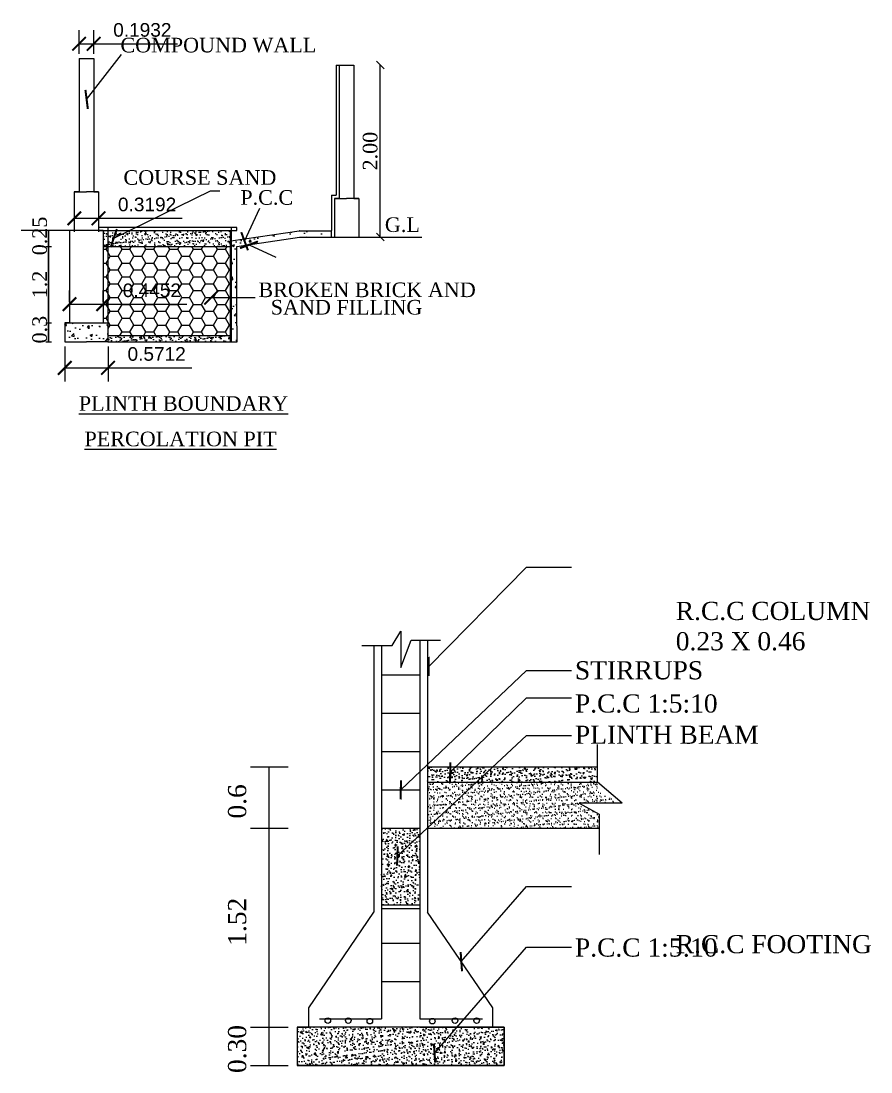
# Model space of a CAD drawing. Header units: metres. Extents: x -1561199 to -1560810, y 43748 to 43956.
# Drawn here: x -1561041.91 to -1561030.69, y 43880.01 to 43893.89 of the extents above; entities that cross this region are included whole.
import ezdxf

# ---------------------------------------------------------------- set-up
doc = ezdxf.new("R2010")
doc.units = ezdxf.units.M
doc.header["$LTSCALE"] = 750
doc.header["$MEASUREMENT"] = 0
doc.header["$PDMODE"] = 35
doc.header["$PDSIZE"] = 50
doc.layers.get('0').update_dxf_attribs({"lineweight": 5, "plot": 0})
doc.layers.get('Defpoints').update_dxf_attribs({"lineweight": 0})
doc.styles.get("Standard").update_dxf_attribs({"font": 'arial.ttf'})
doc.styles.add('TIMES', font='BOOKOS.TTF')
doc.dimstyles.get("Standard").update_dxf_attribs({"dimtxt": 0.18, "dimasz": 0.18, "dimexe": 0.18, "dimexo": 0.0625, "dimgap": 0.09, "dimtad": 1, "dimtih": 1, "dimtoh": 1, "dimdec": 4, "dimzin": 0, "dimdsep": 46, "dimtxsty": 'Standard', "dimblk": 'ARCHTICK', "dimcen": 0.09, "dimadec": 0, "dimazin": 0, "dimtfac": 1, "dimtdec": 4, "dimtofl": 0, "dimtmove": 0, "dimatfit": 3, "dimldrblk": 'ARCHTICK', "dimfxl": 0, "dimtolj": 1, "dimtzin": 0, "dimarcsym": 0})
pattern_1 = [(50, (-1571789.4962, 42872.28445), (0.1325496817, -0.0115965945), [0.01386, -0.15246]), (355, (-1571789.4962, 42872.28445), (-0.0256412465, 0.1390051063), [0.011088, -0.121968]), (100.4514, (-1571789.48516, 42872.28349), (0.1069085337, 0.1274084274), [0.0117791871, -0.1295710623]), (46.1842, (-1571789.4962, 42872.32141), (0.1972261458, -0.0305879138), [0.02079, -0.22869]), (96.6356, (-1571789.47977, 42872.31886), (0.172725668, 0.1800169825), [0.0176687812, -0.1943565624]), (351.1842, (-1571789.4962, 42872.32141), (0.1727255275, 0.1800171175), [0.016632, -0.182952]), (21, (-1571789.47772, 42872.31217), (0.1103084232, -0.074403971), [0.01386, -0.15246]), (326, (-1571789.47772, 42872.31217), (0.0449646733, 0.1340077283), [0.011088, -0.121968]), (71.4514, (-1571789.46853, 42872.30597), (0.1552731418, 0.0596036358), [0.0117791871, -0.1295710623]), (37.5, (-1571789.496203, 42872.28445), (0.00224714126, 0.06151878419), [0, -0.1204896, 0, -0.123816, 0, -0.12243]), (7.5, (-1571789.4962, 42872.28445), (0.0486152505, 0.07288728436), [0, -0.0705936, 0, -0.1177176, 0, -0.046662]), (327.5, (-1571789.537413, 42872.28445), (0.0986503862, -0.0041681403), [0, -0.0462, 0, -0.144144, 0, -0.191268]), (317.5, (-1571789.55589, 42872.28445), (0.1077728041, 0.01849940074), [0, -0.06006, 0, -0.0957264, 0, -0.135828])]
pattern_2 = [(37.5, (-1561085.46359, 43880.057776), (-0.00264572, 0.0809266), [0, -0.06384, 0, -0.0714, 0, -0.06825]), (7.5, (-1561085.46359, 43880.05778), (0.07433062, 0.11853013), [0, -0.03444, 0, -0.05754, 0, -0.02205]), (327.5, (-1561085.51525, 43880.057776), (0.13079396, 0.00023768), [0, -0.021, 0, -0.0756, 0, -0.0987]), (317.5, (-1561085.51525, 43880.05778), (0.12625732, 0.03686237), [0, -0.0105, 0, -0.04956, 0, -0.0567])]

# ---------------------------------------------------------------- blocks, each defined once
blk = doc.blocks.new('_ArchTick')
at = {"color": 0, "linetype": 'ByBlock', "const_width": 0.15}
blk.add_lwpolyline([(-0.5, -0.5), (0.5, 0.5)], dxfattribs=at)
blk = doc.blocks.new('*D219')
at = {"color": 0, "lineweight": -2}
for p, q in [((-1561041.143, 43893.462), (-1561041.143, 43893.774)), ((-1561040.95, 43893.462), (-1561040.95, 43893.774)), ((-1561041.143, 43893.594), (-1561040.95, 43893.594)), ((-1561040.95, 43893.594), (-1561039.845, 43893.594))]:
    blk.add_line(p, q, dxfattribs=at)
at = {"layer": 'Defpoints', "color": 0}
for p in [(-1561040.95, 43893.594), (-1561041.143, 43893.399), (-1561040.95, 43893.399)]:
    blk.add_point(p, dxfattribs=at)
at = {"color": 0, "lineweight": -2, "xscale": 0.18, "yscale": 0.18, "zscale": 0.18, "rotation": 180}
blk.add_blockref('_ArchTick', (-1561041.143, 43893.594), dxfattribs=at)
at = {"color": 0, "lineweight": -2, "xscale": 0.18, "yscale": 0.18, "zscale": 0.18}
blk.add_blockref('_ArchTick', (-1561040.95, 43893.594), dxfattribs=at)
at = {"color": 0, "insert": (-1561040.308, 43893.776), "char_height": 0.18, "attachment_point": 5}
blk.add_mtext('\\A1;0.1932', dxfattribs=at)
blk = doc.blocks.new('*D220')
at = {"color": 0, "lineweight": -2}
for p, q in [((-1561041.332, 43889.594), (-1561041.332, 43889.133)), ((-1561040.761, 43889.594), (-1561040.761, 43889.133)), ((-1561041.332, 43889.313), (-1561040.761, 43889.313)), ((-1561040.761, 43889.313), (-1561039.656, 43889.313))]:
    blk.add_line(p, q, dxfattribs=at)
at = {"layer": 'Defpoints', "color": 0}
for p in [(-1561041.332, 43889.657), (-1561040.761, 43889.657), (-1561040.761, 43889.313)]:
    blk.add_point(p, dxfattribs=at)
at = {"color": 0, "lineweight": -2, "xscale": 0.18, "yscale": 0.18, "zscale": 0.18, "rotation": 180}
blk.add_blockref('_ArchTick', (-1561041.332, 43889.313), dxfattribs=at)
at = {"color": 0, "lineweight": -2, "xscale": 0.18, "yscale": 0.18, "zscale": 0.18}
blk.add_blockref('_ArchTick', (-1561040.761, 43889.313), dxfattribs=at)
at = {"color": 0, "insert": (-1561040.119, 43889.495), "char_height": 0.18, "attachment_point": 5}
blk.add_mtext('\\A1;0.5712', dxfattribs=at)
blk = doc.blocks.new('*D221')
at = {"color": 0, "lineweight": -2}
for p, q in [((-1561041.269, 43890.181), (-1561041.269, 43890.334)), ((-1561040.824, 43890.181), (-1561040.824, 43890.334)), ((-1561041.269, 43890.154), (-1561040.824, 43890.154)), ((-1561040.824, 43890.154), (-1561039.719, 43890.154))]:
    blk.add_line(p, q, dxfattribs=at)
at = {"layer": 'Defpoints', "color": 0}
for p in [(-1561041.269, 43890.119), (-1561040.824, 43890.154), (-1561040.824, 43890.119)]:
    blk.add_point(p, dxfattribs=at)
at = {"color": 0, "lineweight": -2, "xscale": 0.18, "yscale": 0.18, "zscale": 0.18, "rotation": 180}
blk.add_blockref('_ArchTick', (-1561041.269, 43890.154), dxfattribs=at)
at = {"color": 0, "lineweight": -2, "xscale": 0.18, "yscale": 0.18, "zscale": 0.18}
blk.add_blockref('_ArchTick', (-1561040.824, 43890.154), dxfattribs=at)
at = {"color": 0, "insert": (-1561040.182, 43890.336), "char_height": 0.18, "attachment_point": 5}
blk.add_mtext('\\A1;0.4452', dxfattribs=at)
blk = doc.blocks.new('*D185')
at = {"color": 0, "lineweight": -2}
for p, q in [((-1561041.206, 43891.32), (-1561041.206, 43891.108)), ((-1561041.206, 43891.288), (-1561040.887, 43891.288)), ((-1561040.887, 43891.32), (-1561040.887, 43891.108)), ((-1561040.887, 43891.288), (-1561039.782, 43891.288))]:
    blk.add_line(p, q, dxfattribs=at)
at = {"layer": 'Defpoints', "color": 0}
for p in [(-1561041.206, 43891.383), (-1561040.887, 43891.383), (-1561040.887, 43891.288)]:
    blk.add_point(p, dxfattribs=at)
at = {"color": 0, "lineweight": -2, "xscale": 0.18, "yscale": 0.18, "zscale": 0.18, "rotation": 180}
blk.add_blockref('_ArchTick', (-1561041.206, 43891.288), dxfattribs=at)
at = {"color": 0, "lineweight": -2, "xscale": 0.18, "yscale": 0.18, "zscale": 0.18}
blk.add_blockref('_ArchTick', (-1561040.887, 43891.288), dxfattribs=at)
at = {"color": 0, "insert": (-1561040.245, 43891.47), "char_height": 0.18, "attachment_point": 5}
blk.add_mtext('\\A1;0.3192', dxfattribs=at)

msp = doc.modelspace()

# ---------------------------------------------------------------- hatches: boundary and pattern name
h = msp.add_hatch()
h.set_pattern_fill('AR-SAND', color=0, scale=0.042, style=0)
h.set_pattern_definition(pattern_2)
h.paths.add_polyline_path([(-1561039.14423, 43890.91656), (-1561039.14423, 43891.12656), (-1561040.82423, 43891.12656), (-1561040.82423, 43890.91656)])
h = msp.add_hatch()
h.set_pattern_fill('AR-CONC', color=0, scale=0.042, style=0)
h.set_pattern_definition([(50, (-1561084.6026, 43880.05778), (0.3012493, -0.0263559), [0.0315, -0.3465]), (355, (-1561084.6026, 43880.05778), (-0.0582756, 0.3159207), [0.0252, -0.2772]), (100.4514, (-1561084.57749, 43880.05558), (0.242974, 0.2895646), [0.0267709, -0.2944797]), (46.1842, (-1561084.6026, 43880.14178), (0.4482412, -0.069518), [0.04725, -0.51975]), (96.6356, (-1561084.56524, 43880.136), (0.3925583, 0.4091295), [0.0401563, -0.4417195]), (351.1842, (-1561084.6026, 43880.14178), (0.392558, 0.40913), [0.0378, -0.4158]), (21, (-1561084.5606, 43880.12078), (0.250701, -0.1690999), [0.0315, -0.3465]), (326, (-1561084.5606, 43880.12078), (0.1021924, 0.304563), [0.0252, -0.2772]), (71.4514, (-1561084.5397, 43880.10668), (0.3528935, 0.1354628), [0.0267709, -0.2944797]), (37.5, (-1561084.60259, 43880.05778), (0.00510714, 0.13981542), [0, -0.27384, 0, -0.2814, 0, -0.27825]), (7.5, (-1561084.60259, 43880.05778), (0.1104892, 0.1656529), [0, -0.16044, 0, -0.26754, 0, -0.10605]), (327.5, (-1561084.69625, 43880.05778), (0.22420542, -0.00947305), [0, -0.105, 0, -0.3276, 0, -0.4347]), (317.5, (-1561084.73825, 43880.05778), (0.2449382, 0.0420441), [0, -0.1365, 0, -0.21756, 0, -0.3087])])
h.paths.add_polyline_path([(-1561039.06023, 43890.91656), (-1561038.23132, 43891.03945), (-1561037.81693, 43891.03945), (-1561037.81693, 43891.12345), (-1561038.23132, 43891.12345), (-1561038.23752, 43891.12345), (-1561039.14064, 43890.98955, 0.3717308), (-1561039.14423, 43890.9854), (-1561039.14423, 43890.91656), (-1561039.14423, 43889.65656), (-1561039.06023, 43889.65656), (-1561039.06023, 43889.86656)])
h = msp.add_hatch()
h.set_pattern_fill('HONEY', color=0, scale=0.84, style=0)
h.set_pattern_definition([(0, (-1561085.46359, 43880.05778), (0.1575, 0.09093267), [0.105, -0.21]), (120, (-1561085.46359, 43880.05778), (-0.1575, 0.09093267), [0.105, -0.21]), (60, (-1561085.46359, 43880.05778), (3e-10, 0.18186533), [-0.21, 0.105])])
edge = h.paths.add_edge_path()
edge.add_arc((-1561039.79334, 43934.34309), 44.60306, 269.722412, 270.833853)
edge.add_line((-1561039.14423, 43889.74476), (-1561039.14423, 43890.91656))
edge.add_line((-1561039.14423, 43890.91656), (-1561040.82423, 43890.91656))
edge.add_line((-1561040.82423, 43890.91656), (-1561040.82423, 43890.11856))
edge.add_line((-1561040.82423, 43890.11856), (-1561040.82423, 43889.90856))
edge.add_line((-1561040.82423, 43889.90856), (-1561040.76123, 43889.90856))
edge.add_line((-1561040.76123, 43889.90856), (-1561040.76123, 43889.74056))
edge.add_line((-1561040.76123, 43889.74056), (-1561040.00943, 43889.74056))
h = msp.add_hatch()
h.set_pattern_fill('AR-CONC', color=0, scale=0.042, style=0)
h.set_pattern_definition([(50, (-1561085.4636, 43880.05778), (0.3012493, -0.0263559), [0.0315, -0.3465]), (355, (-1561085.4636, 43880.05778), (-0.0582756, 0.3159207), [0.0252, -0.2772]), (100.4514, (-1561085.43849, 43880.05558), (0.242974, 0.2895646), [0.0267709, -0.2944797]), (46.1842, (-1561085.4636, 43880.14178), (0.4482412, -0.069518), [0.04725, -0.51975]), (96.6356, (-1561085.42624, 43880.136), (0.3925583, 0.4091295), [0.0401563, -0.4417195]), (351.1842, (-1561085.4636, 43880.14178), (0.392558, 0.40913), [0.0378, -0.4158]), (21, (-1561085.4216, 43880.12078), (0.250701, -0.1691), [0.0315, -0.3465]), (326, (-1561085.4216, 43880.12078), (0.1021924, 0.304563), [0.0252, -0.2772]), (71.4514, (-1561085.4007, 43880.10668), (0.3528935, 0.1354628), [0.0267709, -0.2944797]), (37.5, (-1561085.46359, 43880.05778), (0.00510714, 0.13981542), [0, -0.27384, 0, -0.2814, 0, -0.27825]), (7.5, (-1561085.46359, 43880.05778), (0.1104892, 0.1656529), [0, -0.16044, 0, -0.26754, 0, -0.10605]), (327.5, (-1561085.55725, 43880.05778), (0.22420542, -0.00947305), [0, -0.105, 0, -0.3276, 0, -0.4347]), (317.5, (-1561085.59925, 43880.05778), (0.2449382, 0.0420441), [0, -0.1365, 0, -0.21756, 0, -0.3087])])
h.paths.add_polyline_path([(-1561041.33243, 43889.90856), (-1561041.33243, 43889.65656), (-1561041.04683, 43889.65656), (-1561040.76123, 43889.65656), (-1561040.76123, 43889.90856)])
h = msp.add_hatch()
h.set_pattern_fill('AR-SAND', color=0, scale=0.042, style=0)
h.set_pattern_definition(pattern_2)
edge = h.paths.add_edge_path()
edge.add_arc((-1561039.79269, 43934.21086), 44.47083, 269.72076, 270.835506, ccw=False)
edge.add_line((-1561040.00943, 43889.74056), (-1561040.76123, 43889.74056))
edge.add_line((-1561040.76123, 43889.74056), (-1561040.76123, 43889.65656))
edge.add_line((-1561040.76123, 43889.65656), (-1561039.14423, 43889.65656))
edge.add_line((-1561039.14423, 43889.65656), (-1561039.14423, 43889.74476))
at = {"ltscale": 0.25}
h = msp.add_hatch(dxfattribs=at)
h.set_pattern_fill('AR-CONC', color=0, scale=0.01848, style=0)
h.set_pattern_definition(pattern_1)
h.paths.add_polyline_path([(-1561034.29759, 43884.04173), (-1561036.54164, 43884.04173), (-1561036.54164, 43883.83923), (-1561034.29759, 43883.83923)])
h = msp.add_hatch()
h.set_pattern_fill('AR-SAND', color=0, scale=0.042, style=0)
h.set_pattern_definition([(37.5, (-1571789.4962, 42872.28445), (-0.00264572104, 0.0809265983), [0, -0.06384, 0, -0.0714, 0, -0.06825]), (7.5, (-1571789.4962, 42872.28445), (0.0743306216, 0.1185301347), [0, -0.03444, 0, -0.05754, 0, -0.02205]), (327.5, (-1571789.54786, 42872.28445), (0.1307939582, 0.00023768025), [0, -0.021, 0, -0.0756, 0, -0.0987]), (317.5, (-1571789.54786, 42872.28445), (0.1262573174, 0.0368623737), [0, -0.0105, 0, -0.04956, 0, -0.0567])])
h.paths.add_polyline_path([(-1561034.27684, 43883.41634), (-1561034.53917, 43883.56145), (-1561033.9755, 43883.56145), (-1561034.2915, 43883.71498), (-1561034.29759, 43883.83923), (-1561036.54164, 43883.83923), (-1561036.54164, 43883.23173), (-1561034.27684, 43883.23173)])
h = msp.add_hatch(dxfattribs=at)
h.set_pattern_fill('AR-CONC', color=0, scale=0.01848, style=0)
h.set_pattern_definition(pattern_1)
h.paths.add_polyline_path([(-1561036.64289, 43883.23173), (-1561037.14914, 43883.23173), (-1561037.14914, 43882.21923), (-1561036.64289, 43882.21923)])
h = msp.add_hatch(dxfattribs=at)
h.set_pattern_fill('AR-CONC', color=0, scale=0.01848, style=0)
h.set_pattern_definition(pattern_1)
h.paths.add_polyline_path([(-1561038.26289, 43880.60473), (-1561038.26289, 43880.09848), (-1561035.52914, 43880.09848), (-1561035.52914, 43880.60473)])

# ---------------------------------------------------------------- linework, layer by layer
at = {"color": 0}
for p, q in [((-1561041.14343, 43893.39945), (-1561041.14343, 43891.63896)), ((-1561041.14343, 43893.39945), (-1561040.95023, 43893.39945)), ((-1561040.95023, 43893.39945), (-1561040.95023, 43891.63896)), ((-1561037.74973, 43893.31234), (-1561037.74973, 43891.59385)), ((-1561037.74973, 43893.31234), (-1561037.51453, 43893.31234)), ((-1561037.70773, 43893.31234), (-1561037.70773, 43891.55185)), ((-1561037.51453, 43893.31234), (-1561037.51453, 43891.55185)), ((-1561041.14343, 43891.63896), (-1561041.20643, 43891.63896)), ((-1561041.20643, 43891.63896), (-1561041.04683, 43891.63896)), ((-1561041.20643, 43891.63896), (-1561041.20643, 43891.12656)), ((-1561041.14343, 43891.63896), (-1561041.04683, 43891.63896)), ((-1561040.95023, 43891.63896), (-1561041.04683, 43891.63896)), ((-1561040.88723, 43891.63896), (-1561041.04683, 43891.63896)), ((-1561040.95023, 43891.63896), (-1561040.88723, 43891.63896)), ((-1561040.88723, 43891.63896), (-1561040.88723, 43891.12656)), ((-1561037.81273, 43891.59385), (-1561037.74973, 43891.59385)), ((-1561037.81273, 43891.59385), (-1561037.81273, 43891.12765)), ((-1561037.70773, 43891.55185), (-1561037.77073, 43891.55185)), ((-1561037.77073, 43891.55185), (-1561037.61113, 43891.55185)), ((-1561037.77073, 43891.55185), (-1561037.77073, 43891.03945)), ((-1561037.70773, 43891.55185), (-1561037.61113, 43891.55185)), ((-1561037.45153, 43891.55185), (-1561037.61113, 43891.55185)), ((-1561037.51453, 43891.55185), (-1561037.61113, 43891.55185)), ((-1561037.51453, 43891.55185), (-1561037.45153, 43891.55185)), ((-1561037.45153, 43891.55185), (-1561037.45153, 43891.03945)), ((-1561040.82423, 43891.12656), (-1561041.90933, 43891.12656)), ((-1561041.54465, 43889.65656), (-1561041.54465, 43891.12656)), ((-1561041.54465, 43891.12656), (-1561041.54465, 43890.91656)), ((-1561041.26943, 43891.12656), (-1561041.26943, 43890.11856)), ((-1561041.20643, 43891.12656), (-1561041.26943, 43891.12656)), ((-1561039.06023, 43891.16856), (-1561040.88723, 43891.16856)), ((-1561040.88723, 43891.12656), (-1561040.82423, 43891.12656)), ((-1561040.82423, 43891.12656), (-1561040.82423, 43890.11856)), ((-1561040.82423, 43891.12656), (-1561039.06023, 43891.12656)), ((-1561039.14423, 43890.91656), (-1561039.14423, 43891.12656)), ((-1561039.14064, 43890.98955), (-1561038.23752, 43891.12345)), ((-1561039.06023, 43891.12656), (-1561039.06023, 43891.16856)), ((-1561038.23132, 43891.12345), (-1561038.23752, 43891.12345)), ((-1561038.23132, 43891.12345), (-1561037.81693, 43891.12345)), ((-1561037.81693, 43891.12765), (-1561037.81693, 43891.03945)), ((-1561039.14423, 43889.65656), (-1561039.14423, 43890.9854)), ((-1561039.06023, 43890.91656), (-1561038.23132, 43891.03945)), ((-1561038.23132, 43891.03945), (-1561037.77073, 43891.03945)), ((-1561037.77073, 43891.03945), (-1561036.95046, 43891.03945)), ((-1561036.95046, 43891.03945), (-1561036.61866, 43891.03945)), ((-1561041.58193, 43890.91656), (-1561041.50737, 43890.91656)), ((-1561041.54465, 43890.91656), (-1561041.54465, 43889.90856)), ((-1561040.82423, 43890.91656), (-1561039.14423, 43890.91656)), ((-1561039.06023, 43889.86656), (-1561039.06023, 43890.91656)), ((-1561041.26943, 43890.11856), (-1561041.26943, 43889.90856)), ((-1561040.82423, 43890.11856), (-1561040.82423, 43889.90856)), ((-1561041.58193, 43889.90856), (-1561041.50737, 43889.90856)), ((-1561041.54465, 43889.90856), (-1561041.54465, 43889.65656)), ((-1561041.33243, 43889.90856), (-1561041.33243, 43889.65656)), ((-1561041.33243, 43889.90856), (-1561040.76123, 43889.90856)), ((-1561041.26943, 43889.90856), (-1561041.33243, 43889.90856)), ((-1561040.82423, 43889.90856), (-1561040.76123, 43889.90856)), ((-1561040.76123, 43889.90856), (-1561040.76123, 43889.65656)), ((-1561039.06023, 43889.86656), (-1561039.06023, 43889.65656)), ((-1561040.76123, 43889.74056), (-1561039.14843, 43889.74056)), ((-1561041.58193, 43889.65656), (-1561041.50737, 43889.65656)), ((-1561041.33243, 43889.65656), (-1561041.04683, 43889.65656)), ((-1561040.76123, 43889.65656), (-1561041.04683, 43889.65656)), ((-1561040.76123, 43889.65656), (-1561039.06023, 43889.65656)), ((-1561037.00953, 43885.64309), (-1561036.89687, 43885.83596)), ((-1561036.89687, 43885.83596), (-1561036.89687, 43885.35378)), ((-1561036.89687, 43885.35378), (-1561036.76008, 43885.71542)), ((-1561036.76008, 43885.71542), (-1561036.37382, 43885.71542)), ((-1561036.64289, 43885.71542), (-1561036.64289, 43882.12316)), ((-1561036.54164, 43885.71542), (-1561036.54164, 43882.12316)), ((-1561037.41188, 43885.64309), (-1561037.00953, 43885.64309)), ((-1561037.25039, 43885.64309), (-1561037.25039, 43882.12316)), ((-1561037.14914, 43885.64309), (-1561037.14914, 43882.12316)), ((-1561037.14914, 43885.25673), (-1561036.64289, 43885.25673)), ((-1561037.14914, 43884.75048), (-1561036.64289, 43884.75048)), ((-1561034.29759, 43883.83923), (-1561034.29759, 43884.33836)), ((-1561037.14914, 43884.24423), (-1561036.64289, 43884.24423)), ((-1561038.8789, 43884.04173), (-1561038.38401, 43884.04173)), ((-1561038.63145, 43883.23173), (-1561038.63145, 43884.04173)), ((-1561036.54164, 43884.04173), (-1561034.29759, 43884.04173)), ((-1561037.14914, 43883.73798), (-1561036.64289, 43883.73798)), ((-1561036.54164, 43883.83923), (-1561034.29759, 43883.83923)), ((-1561033.9755, 43883.56145), (-1561034.29759, 43883.83923)), ((-1561034.53917, 43883.56145), (-1561034.27684, 43883.41634)), ((-1561033.9755, 43883.56145), (-1561034.53917, 43883.56145)), ((-1561034.27684, 43883.41634), (-1561034.27684, 43882.8833)), ((-1561038.8789, 43883.23173), (-1561038.38401, 43883.23173)), ((-1561038.63145, 43880.09848), (-1561038.63145, 43883.23173)), ((-1561037.14914, 43883.23173), (-1561036.64289, 43883.23173)), ((-1561036.54164, 43883.23173), (-1561034.27684, 43883.23173)), ((-1561037.14914, 43882.21923), (-1561036.64289, 43882.21923)), ((-1561038.11101, 43880.85785), (-1561037.25039, 43882.12316)), ((-1561037.14914, 43882.1686), (-1561036.64289, 43882.1686)), ((-1561037.14914, 43882.12316), (-1561037.14914, 43880.71459)), ((-1561036.64289, 43882.12316), (-1561036.64289, 43880.71459)), ((-1561035.68101, 43880.85785), (-1561036.54164, 43882.12316)), ((-1561037.14914, 43881.71298), (-1561036.64289, 43881.71298)), ((-1561037.14914, 43881.20673), (-1561036.64289, 43881.20673)), ((-1561038.11101, 43880.60473), (-1561038.11101, 43880.85785)), ((-1561035.68101, 43880.60473), (-1561035.68101, 43880.85785)), ((-1561037.96753, 43880.71459), (-1561037.14914, 43880.71459)), ((-1561036.64289, 43880.71459), (-1561035.819, 43880.71459)), ((-1561038.8789, 43880.60473), (-1561038.38401, 43880.60473)), ((-1561038.63145, 43880.09848), (-1561038.63145, 43880.60473)), ((-1561038.26289, 43880.60473), (-1561038.26289, 43880.19973)), ((-1561037.14914, 43880.60473), (-1561038.26289, 43880.60473)), ((-1561038.11101, 43880.60473), (-1561038.26289, 43880.60473)), ((-1561038.26289, 43880.60473), (-1561038.11101, 43880.60473)), ((-1561037.14914, 43880.60473), (-1561038.16164, 43880.60473)), ((-1561035.52914, 43880.60473), (-1561037.14914, 43880.60473)), ((-1561036.64289, 43880.60473), (-1561036.03539, 43880.60473)), ((-1561036.03539, 43880.60473), (-1561035.52914, 43880.60473)), ((-1561035.52914, 43880.60473), (-1561035.68101, 43880.60473)), ((-1561035.52914, 43880.60473), (-1561035.52914, 43880.19973)), ((-1561038.26289, 43880.19973), (-1561038.26289, 43880.09848)), ((-1561035.52914, 43880.19973), (-1561035.52914, 43880.09848)), ((-1561038.8789, 43880.09848), (-1561038.38401, 43880.09848)), ((-1561035.52914, 43880.09848), (-1561038.26289, 43880.09848))]:
    msp.add_line(p, q, dxfattribs=at)
at = {"color": 0, "linetype": 'ByBlock', "lineweight": -2}
for p, q in [((-1561037.11654, 43893.26194), (-1561037.21734, 43893.36274)), ((-1561037.21734, 43891.08985), (-1561037.11654, 43890.98905))]:
    msp.add_line(p, q, dxfattribs=at)
at = {"color": 0, "lineweight": 13}
msp.add_line((-1561037.16694, 43891.03945), (-1561037.16694, 43893.31234), dxfattribs=at)
at = {"color": 0}
for points in [[(-1561040.76123, 43889.65656), (-1561039.13004, 43889.65656), (-1561039.13004, 43891.16856), (-1561040.76123, 43891.16856)], [(-1561038.26289, 43880.09848), (-1561035.52914, 43880.09848), (-1561035.52914, 43880.60473), (-1561038.26289, 43880.60473)]]:
    msp.add_lwpolyline(points, close=True, dxfattribs=at)
for centre in [(-1561037.85913, 43880.69008), (-1561037.58895, 43880.69008), (-1561037.30417, 43880.68279), (-1561036.47902, 43880.68279), (-1561036.17963, 43880.69008), (-1561035.89484, 43880.69008)]:
    msp.add_circle(centre, 0.03651, dxfattribs=at)
for centre, start, end in [((-1561037.81693, 43891.12765), 270, 0), ((-1561039.14003, 43890.9854), 98.433396, 180), ((-1561039.14843, 43889.74476), 270, 0)]:
    msp.add_arc(centre, 0.0042, start, end, dxfattribs=at)

# ---------------------------------------------------------------- texts
at = {"color": 0, "style": 'TIMES'}
for s, p in [('COMPOUND WALL', (-1561040.59688, 43893.47974)), ('COURSE SAND', (-1561040.55701, 43891.73119)), ('P.C.C', (-1561039.01406, 43891.46729)), ('G.L', (-1561037.10609, 43891.10795)), ('BROKEN BRICK AND', (-1561038.77557, 43890.24685)), ('SAND FILLING', (-1561038.61361, 43890.017)), ('%%UPLINTH BOUNDARY', (-1561041.14654, 43888.74505)), ('%%UPERCOLATION PIT', (-1561041.07194, 43888.27712))]:
    msp.add_text(s, height=0.1932, dxfattribs=at).set_placement(p)
for s, height, p in [('0.25', 0.1932, (-1561041.56737, 43890.79986)), ('1.2', 0.1932, (-1561041.56737, 43890.23188)), ('0.3', 0.1932, (-1561041.56737, 43889.63551)), ('0.6', 0.24, (-1561038.93683, 43883.35894)), ('1.52', 0.24, (-1561038.93683, 43881.67811)), ('0.30', 0.24, (-1561038.93683, 43879.99729))]:
    msp.add_text(s, height=height, rotation=90, dxfattribs=at).set_placement(p)
at = {"color": 0, "insert": (-1561037.29909, 43892.1759), "char_height": 0.1932, "attachment_point": 5, "rotation": 90, "style": 'TIMES'}
msp.add_mtext('2.00', dxfattribs=at)
at = {"color": 0, "char_height": 0.24, "attachment_point": 1, "style": 'TIMES'}
for s, insert in [('R.C.C COLUMN \\P0.23 X 0.46', (-1561033.26559, 43886.22163)), ('STIRRUPS', (-1561034.59686, 43885.43774)), ('P.C.C 1:5:10', (-1561034.59686, 43884.99928)), ('PLINTH BEAM', (-1561034.59686, 43884.58662)), ('P.C.C 1:5:10', (-1561034.59686, 43881.77532)), ('R.C.C FOOTING', (-1561033.26559, 43881.82015))]:
    msp.add_mtext(s, dxfattribs=dict(at, insert=insert))

# ---------------------------------------------------------------- dimensions: what is measured, and where the dimension line sits
at = {"color": 0}
for base, p1, p2, picture, middle in [((-1561040.95023, 43893.59435), (-1561041.14343, 43893.39945), (-1561040.95023, 43893.39945), '*D219', (-1561040.30752, 43893.77632)), ((-1561040.88723, 43891.28815), (-1561041.20643, 43891.38276), (-1561040.88723, 43891.38276), '*D185', (-1561040.24452, 43891.47011)), ((-1561040.82423, 43890.15379), (-1561041.26943, 43890.11856), (-1561040.82423, 43890.11856), '*D221', (-1561040.18152, 43890.3357)), ((-1561040.76123, 43889.31309), (-1561041.33243, 43889.65656), (-1561040.76123, 43889.65656), '*D220', (-1561040.11852, 43889.495))]:
    dim = msp.add_linear_dim(base=base, p1=p1, p2=p2, dimstyle='Standard', dxfattribs=at)
    dim.commit()
    dim.dimension.update_dxf_attribs({"geometry": picture, "text_midpoint": middle})

# ---------------------------------------------------------------- leaders
for points in [[(-1561041.04335, 43892.85895), (-1561040.58446, 43893.45133)], [(-1561040.6852, 43891.0259), (-1561039.41008, 43891.65182), (-1561039.28696, 43891.65182)], [(-1561038.95789, 43890.98516), (-1561038.75656, 43891.42079)], [(-1561038.89975, 43890.93803), (-1561038.54337, 43890.77556)], [(-1561039.39902, 43890.24003), (-1561038.81702, 43890.24003)]]:
    msp.add_leader(points, dimstyle='Standard', override={"dimgap": 0.09, "dimtad": 0}, dxfattribs=at)
for points in [[(-1561036.52771, 43885.36794), (-1561035.23642, 43886.68013), (-1561034.64243, 43886.68013)], [(-1561036.89601, 43883.73798), (-1561035.23642, 43885.31639), (-1561034.64243, 43885.31639)], [(-1561036.24362, 43883.97364), (-1561035.23642, 43884.95372), (-1561034.64243, 43884.95372)], [(-1561036.94092, 43882.86459), (-1561035.23642, 43884.45758), (-1561034.64243, 43884.45758)], [(-1561036.09674, 43881.46906), (-1561035.23642, 43882.46108), (-1561034.64243, 43882.46108)], [(-1561036.45023, 43880.25962), (-1561035.23642, 43881.65924), (-1561034.64243, 43881.65924)]]:
    msp.add_leader(points, dimstyle='Standard', dxfattribs=at)

doc.saveas('drawing.dxf')
